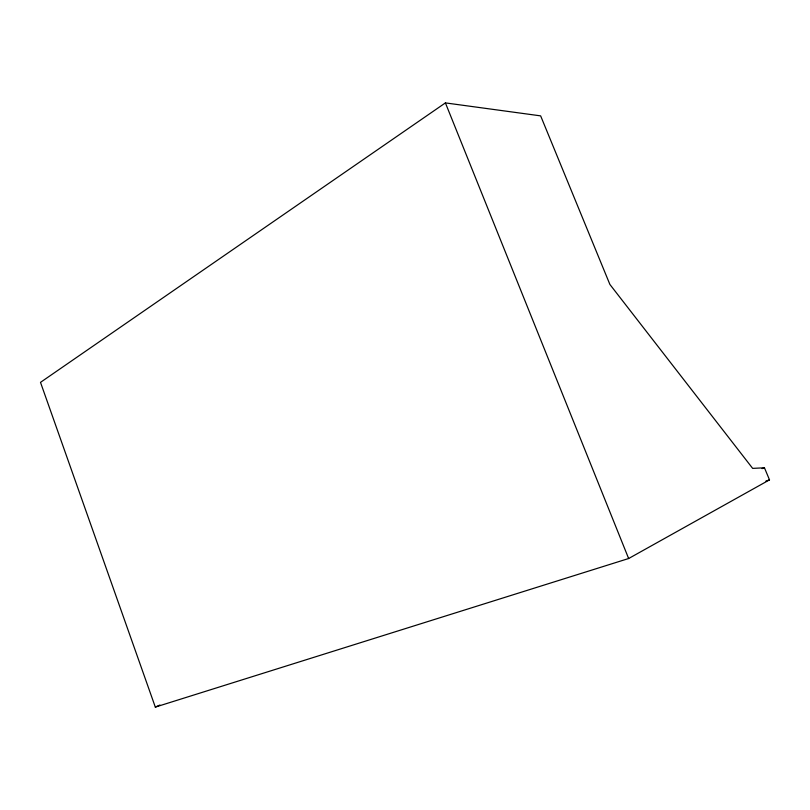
<?xml version="1.0" encoding="UTF-8"?>
<svg xmlns="http://www.w3.org/2000/svg" width="810" height="810" viewBox="0 0 810 810"><rect width="100%" height="100%" fill="white"/><g stroke="black" fill="none" stroke-linecap="round" stroke-linejoin="round"><path stroke-width="1.21" d="M445.409 102.9L40.5 382.36L155.317 707.1L628.641 558.525L769.5 479.864L764.448 467.795L752.652 468.382L609.889 284.442L540.645 115.87L445.409 102.9L628.641 558.525M155.317 707.1L159.914 705.014M762.058 468.615L764.448 467.795M765.906 481.069L769.5 479.864"/></g></svg>
